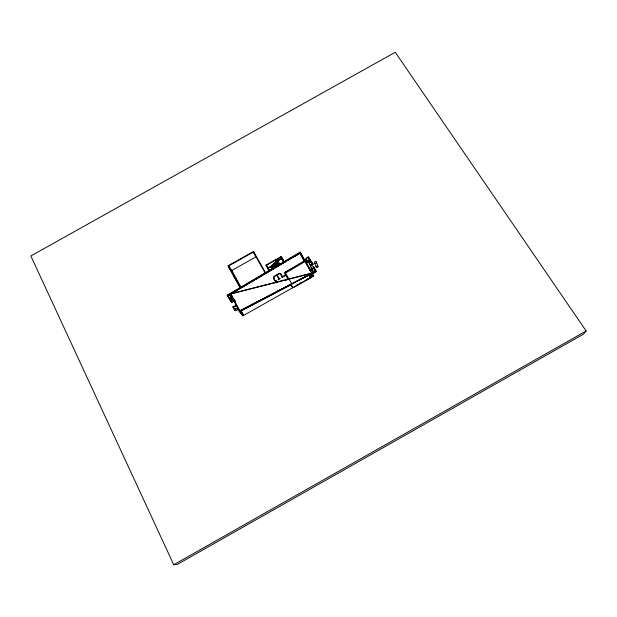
<?xml version="1.0" encoding="UTF-8"?>
<svg xmlns="http://www.w3.org/2000/svg" width="617" height="617" viewBox="0 0 617 617"><rect width="100%" height="100%" fill="white"/><g stroke="black" fill="none" stroke-linecap="round" stroke-linejoin="round"><path stroke-width="0.93" d="M310.066 274.303L311.755 273.416L312.881 270.13L310.428 271.048L310.197 270.647L312.156 269.698L312.325 270.138M231.074 296.669L231.822 295.651L229.948 294.579L227.804 295.396L232.123 302.276L231.722 302.5L227.179 295.219L300.217 252.106L310.613 270.447L299.816 252.338L311.755 273.416L230.935 293.877L229.948 294.579L300.109 252.893L304.551 260.744L284.29 272.683L288.1 279.432L288.879 278.938L291.756 283.889M586.15 330.967L583.528 334.136L177.48 564.316L173.732 564.74L30.85 255.962L395.242 52.26L586.15 330.967L173.732 564.74M231.691 295.481L230.411 296.515L230.974 297.394L231.984 296.715L231.545 296.145L230.881 297.278M273.038 264.778L277.905 260.844L281.838 258.631M271.927 268.85L278.707 263.474L279.601 265.04M272.853 268.65L278.522 264.068L279.046 265.102M234.445 309.765L234.784 309.557A2.661 0.848 -28.3 0 1 237.961 308.739L238.447 309.356L236.126 310.667L235.733 310.166L235.062 310.544L232.894 306.896L233.241 306.688A2.661 0.856 -28.3 0 1 236.411 305.878M234.599 309.294L235 309.055M230.712 294.34L227.719 296.021L227.411 295.628L300.055 252.746M231.845 293.491L234.329 292.026M235.987 291.047L237.645 290.059M242.62 287.121L244.278 286.141M245.936 285.162L247.594 284.182M252.569 281.244L254.227 280.265M255.885 279.285L261.693 275.853M266.667 272.915L268.326 271.935M269.984 270.956L274.958 268.017M276.617 267.038L278.275 266.05M285.555 273.053L305.022 261.569L285.093 272.236L288.879 278.938M275.483 280.889L276.177 280.48L276.408 280.889L275.784 281.259A15.109 15.001 -49.6 0 1 275.506 280.912L276.694 282.293M285.563 274.943L281.861 277.133L282.092 277.534L285.794 275.352M287.869 279.031L285.247 280.488M311.523 273.909L313.012 273.03M309.503 275.614L316.305 271.603L313.397 266.498L312.996 266.721L313.798 268.842M280.55 264.207L283.866 262.264M285.517 261.292L287.175 260.32M289.666 258.862L291.317 257.891M293.808 256.433L295.466 255.453M297.116 254.482L299.607 253.024M285.733 261.67L280.766 264.585L280.974 264.963M294.024 256.803L298.998 253.888M240.082 287.692L228.082 265.757L253.541 251.466L254.351 252.893M228.691 265.935L253.371 252.075L256.078 256.826L231.807 270.454L228.691 265.935L240.499 287.499M266.883 266.737L265.989 265.117L281.229 256.549L284.329 261.963M267.832 267.678L266.498 265.241L281.074 257.042L283.913 261.994M275.521 261.554L281.907 257.968L284.113 261.816M278.421 264.23L276.732 261.276L281.753 258.454L283.72 261.917M277.519 264.955L275.838 262.001L276.917 261.392L278.606 264.346M276.624 265.68L274.943 262.726L276.023 262.117L277.288 264.338M275.722 266.405L274.048 263.451L275.128 262.842L276.809 265.796M274.827 267.13L273.154 264.176L274.233 263.567L275.49 265.78M273.933 267.847L272.259 264.901L273.339 264.292L275.02 267.246M273.046 268.572L271.372 265.618L272.452 265.017L274.125 267.963M272.151 269.29L270.477 266.343L271.557 265.734L273.231 268.688M268.087 268.133L271.01 266.49M227.411 295.628L229.763 294.378M230.611 294.209L231.013 293.985M229.786 300.024L230.187 299.8M231.722 298.937L232.123 298.713L234.036 301.196L233.642 301.42L230.411 296.515L231.545 296.145M308.022 258.107L308.685 257.729L307.968 256.957A2.645 0.872 -30.4 0 0 305.654 259.248L307.575 262.788L309.881 261.492L309.649 260.891L310.312 260.513L308.323 256.78M233.133 300.471L231.398 298.227L229.863 299.091L231.614 301.327L233.133 300.471L233.642 301.42M308.554 258.13L308.593 257.289L307.868 257.628A2.298 0.756 -30.4 0 0 307.004 258.214M304.551 260.744L304.15 260.968L299.762 253.24L300.163 253.016L230.851 293.777L313.035 272.722M309.749 260.173L309.796 259.341L308.276 257.412M306.387 258.832A2.298 0.756 -30.4 0 0 306.155 259.333L307.613 262.148L309.325 261.184M311.577 261.569L310.96 261.855A1.959 0.632 -30.4 0 0 309.842 262.703M311.084 262.248L311.654 261.924L313.043 264.3L312.665 265.125L310.706 266.236L309.071 263.228A2.252 0.725 -30.4 0 1 311.045 261.284L312.441 263.667A2.252 0.725 -30.3 0 0 310.459 265.603L310.706 266.236M311.539 262.271L311.346 261.13M233.496 307.227L234.761 310.043L233.465 307.189L233.866 306.95A2.314 0.74 -28.3 0 1 234.822 306.51M311.87 269.922L311.053 267.809L311.454 267.585L312.881 270.13M312.109 268.804L313.652 267.94L315.634 271.341L313.698 272.429L312.48 270.354L310.428 271.056M312.634 274.403L309.634 276.092L309.85 276.47L312.85 274.781L312.634 274.403L313.166 275.776L309.857 277.635M242.628 315.457L243.43 315.009L240.283 310.945M296.607 285.093L298.258 284.159M299.916 283.226L301.574 282.293M306.541 279.501L308.199 278.568M231.984 296.715L231.367 295.798L239.465 311.523L242.836 315.842L313.382 276.146L312.85 274.781M293.322 287.599L310.96 277.673M240.414 311.361L242.658 315.495L239.28 311.169L316.159 271.218L239.465 311.523M311.708 273.308L239.789 311.068L230.851 293.777M241.555 310.282L243.252 309.395M244.941 308.5L247.88 306.957M248.327 306.726L253.795 303.857M256.78 302.284L264.392 298.289M270.315 295.181L274.904 292.767M277.928 291.185L279.617 290.291M282.501 288.779L286.728 286.558M287.229 286.296L288.918 285.409M239.28 311.169L313.783 272.467L315.557 271.125L313.397 266.498L314.2 268.619M309.479 259.456L309.063 259.68A2.306 0.748 -30.3 0 0 307.952 260.474M309.958 259.572L309.603 259.757A2.645 0.864 -30.3 0 0 307.281 262.04L307.575 262.788M310.197 270.647L312.379 270.076L312.549 270.516M270.477 266.343L272.336 269.405M276.671 282.902L275.437 281.568M232.894 306.896L235.062 310.544M231.722 302.5L227.179 295.219M242.496 314.547L239.697 310.953L231.367 295.798M234.036 301.196L231.676 297.718A1.704 1.604 -36.7 0 0 230.943 297.618M228.082 265.757L240.514 288.116M311.315 261.67L312.333 263.413L311.986 263.598A1.959 0.632 -30.3 0 0 310.713 264.616M308.685 257.729L310.312 260.513M314.176 268.711A1.712 1.62 -21.2 0 0 314.331 268.241L316.305 271.603M312.996 266.721L315.634 271.341M309.719 263.945L310.737 265.688L310.513 265.04A1.959 0.632 -30.3 0 1 310.606 264.77M311.053 267.809L312.379 270.076M309.341 269.197L310.305 270.855M312.564 274.742L313.382 276.146M311.346 273.562L312.765 276M309.965 277.079L310.397 277.827M313.976 272.976L313.698 272.429M281.051 257.644L283.805 262.449M279.925 264.361L277.905 260.844M290.777 284.46L292.682 287.8L291.162 284.722L240.491 311.338L243.638 315.395L240.877 310.305M282.524 276.74L280.912 273.909A1.604 1.596 -53.2 0 0 279.015 273.377L274.334 276.131A1.627 1.62 -55.3 0 0 273.539 277.503L273.57 278.005M280.627 274.318L282.123 276.971M266.498 265.241L269.305 270.207M269.475 270.593L267.994 267.963L271.742 266.074M265.989 265.117L269.498 271.326M269.097 270.716L268.233 269.182L268.503 269.683M253.541 251.466L265.788 273.246M253.371 252.075L265.202 273.069M231.807 270.454L241.208 287.615M234.537 299.569L235.439 301.227M240.368 310.312L243.059 315.272M240.167 310.906L242.836 315.842M229.948 294.579L232.123 298.713M231.614 301.327L232.123 302.276M281.074 257.042L281.884 258.724M282.918 260.929L283.164 261.446M281.229 256.549L282.031 258.23M309.279 275.228L309.85 276.47M300.217 252.106L301.798 256.009M307.613 262.148L307.343 261.377A2.306 0.748 -30.3 0 1 307.575 260.875M311.454 267.585L312.001 268.997M314.331 268.241L315.248 270.662M312.603 263.312L313.043 264.3M314.577 262.649L316.12 266.829M316.444 262.14A0.964 0.91 -20.5 0 1 315.248 263.282A0.964 0.91 -20.5 0 1 314.847 261.755A0.964 0.91 -20.5 0 1 316.444 262.14L317.956 266.336M274.025 277.935L274.002 277.419A1.165 1.157 -55.3 0 1 274.573 276.532L276.748 275.251L278.822 278.923L278.159 279.308L278.39 279.717L280.11 278.707L279.879 278.298L279.216 278.691L277.149 275.02L279.061 273.886A1.149 1.141 -53.2 0 1 280.627 274.326M275.483 281.514A8.754 8.692 -52.7 0 1 273.416 278.051M309.495 263.297A1.959 0.632 -30.4 0 1 309.526 263.174M235.409 306.34A2.314 0.74 -28.3 0 1 236.218 306.348M235.316 308.886A2.314 0.74 -28.3 0 1 236.265 308.508M236.55 308.438A2.314 0.74 -28.3 0 1 236.805 308.392M275.521 280.858A7.165 7.111 -53.2 0 1 273.933 277.958M230.997 301.142A1.689 1.596 -36.8 0 1 231.645 300.101M232.825 299.739A1.689 1.596 -36.8 0 1 233.303 299.839M312.256 269.668A1.72 1.604 -38.1 0 1 312.017 269.606M317.524 265.796A0.949 0.902 -20.4 0 1 317.848 267.022A0.949 0.902 -20.4 0 1 316.552 267.377A0.949 0.902 -20.4 0 1 316.228 266.143"/></g></svg>
